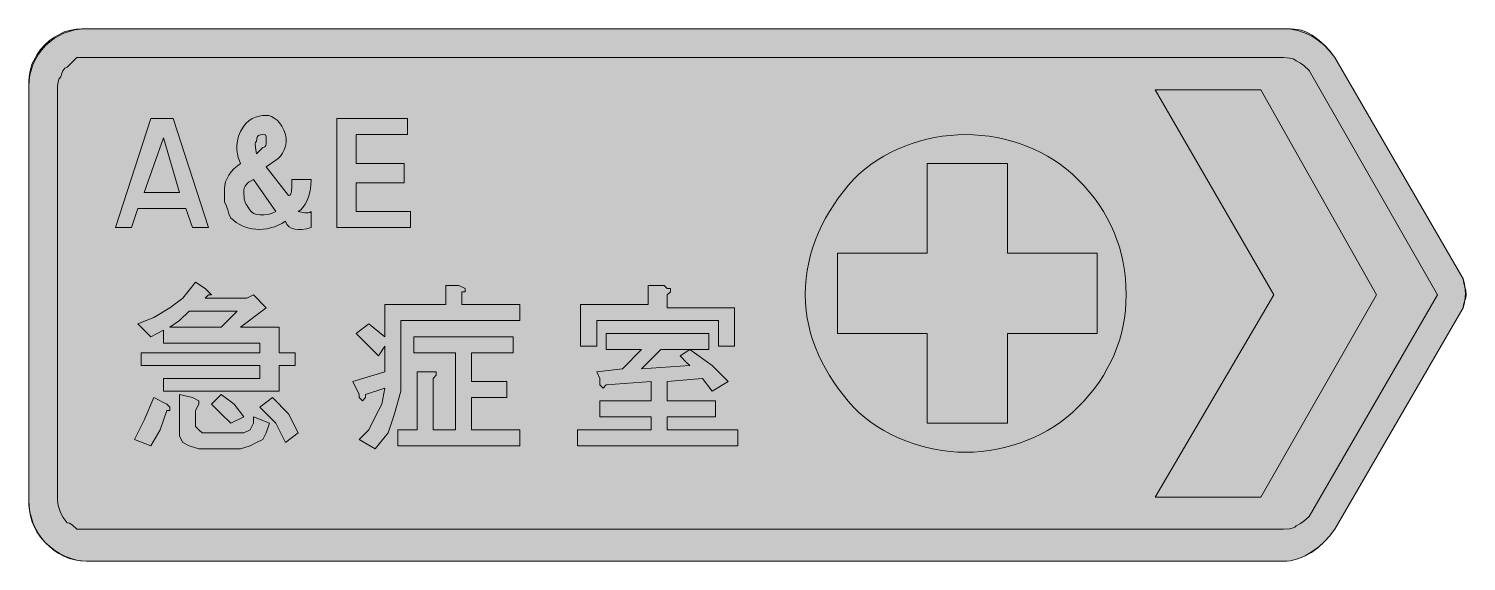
# Model space of a CAD drawing. Header units: metres. Extents: x 14 to 552, y 36 to 236.
import ezdxf

# ---------------------------------------------------------------- set-up
doc = ezdxf.new("R2010")
doc.units = ezdxf.units.M
for name, color, linetype, true_color in [('FILL_BLUE_0000FF', 7, 'Continuous', 0x0000ff), ('FILL_RED_FF0000', 7, 'Continuous', 0xff0000), ('FILL_WHITE_FFFFFF', 7, 'Continuous', 0xffffff), ('STROKE_BLUE_0000FF', 7, 'Continuous', 0x0000ff)]:
    doc.layers.add(name, color=color, linetype=linetype, true_color=true_color)

msp = doc.modelspace()

# ---------------------------------------------------------------- hatches: boundary and pattern name
at = {"layer": 'FILL_BLUE_0000FF', "true_color": 0x0000ff}
h = msp.add_hatch(color=7, dxfattribs=at)
h.dxf.hatch_style = 1
h.paths.add_polyline_path([(485.85, 224.73), (487.16, 224.37), (487.75, 224.08), (488.25, 223.68), (489.84, 222.78), (491.1, 221.88), (493.05, 220.08), (541.05, 136.08), (493.05, 53.28), (491.1, 51.48), (489.84, 50.58), (488.25, 49.68), (487.75, 49.28), (487.16, 48.99), (485.85, 48.63), (483.45, 48.48), (35.85, 48.48), (32.25, 48.48), (30.45, 50.13), (29.55, 50.67), (28.65, 50.88), (27.81, 51.83), (27.07, 52.87), (26.46, 53.96), (25.95, 55.08), (25.27, 57.29), (25.11, 58.33), (25.05, 59.28), (25.05, 214.08), (25.07, 214.98), (25.2, 215.88), (25.56, 216.78), (26.25, 217.68), (26.46, 218.75), (27, 219.93), (27.77, 220.89), (28.2, 221.17), (28.65, 221.28), (32.25, 224.88), (35.85, 224.88), (483.45, 224.88), (485.85, 224.73)])
at = {"layer": 'FILL_RED_FF0000', "true_color": 0xff0000}
h = msp.add_hatch(color=7, dxfattribs=at)
h.dxf.hatch_style = 1
h.paths.add_polyline_path([(350.25, 121.68), (316.65, 121.68), (316.65, 151.68), (350.25, 151.68), (350.25, 185.28), (380.25, 185.28), (380.25, 151.68), (413.85, 151.68), (413.85, 121.68), (380.25, 121.68), (380.25, 88.08), (350.25, 88.08), (350.25, 121.68)])
at = {"layer": 'FILL_WHITE_FFFFFF', "true_color": 0xffffff}
h = msp.add_hatch(color=7, dxfattribs=at)
h.dxf.hatch_style = 1
h.paths.add_polyline_path([(14.25, 214.08), (14.27, 215.9), (14.4, 217.83), (14.76, 219.99), (15.45, 222.48), (17.4, 226.08), (18.66, 227.88), (20.25, 229.68), (22.05, 231.27), (23.85, 232.53), (27.45, 234.48), (29.94, 235.17), (32.1, 235.53), (34.03, 235.66), (35.85, 235.68), (483.45, 235.68), (486.15, 235.64), (488.85, 235.38), (490.2, 235.09), (491.55, 234.67), (492.9, 234.07), (494.25, 233.28), (496.74, 231.46), (498.9, 229.53), (500.83, 227.37), (502.65, 224.88), (550.65, 142.08), (550.84, 140.97), (551.25, 139.53), (551.66, 137.86), (551.85, 136.08), (551.66, 134.99), (551.25, 133.68), (550.84, 132.37), (550.65, 131.28), (502.65, 48.48), (500.83, 45.99), (498.9, 43.83), (496.74, 41.9), (494.25, 40.08), (491.55, 38.5), (490.2, 37.89), (488.85, 37.38), (487.5, 36.99), (486.15, 36.7), (484.8, 36.54), (483.45, 36.48), (35.85, 36.48), (34, 36.59), (32.06, 36.93), (30.07, 37.49), (28.05, 38.28), (26.03, 39.29), (24.04, 40.53), (22.1, 41.99), (20.25, 43.68), (18.61, 45.53), (17.29, 47.47), (16.24, 49.46), (15.45, 51.48), (14.88, 53.5), (14.51, 55.49), (14.31, 57.43), (14.25, 59.28), (14.25, 214.08)])
h = msp.add_hatch(color=7, dxfattribs=at)
h.dxf.hatch_style = 1
h.paths.add_polyline_path([(475.05, 60.48), (435.45, 60.48), (479.85, 136.08), (435.45, 212.88), (475.05, 212.88), (518.25, 136.08), (475.05, 60.48)])
h = msp.add_hatch(color=7, dxfattribs=at)
h.dxf.hatch_style = 1
h.paths.add_polyline_path([(81.45, 161.28), (75.45, 161.28), (73.05, 168.48), (55.05, 168.48), (52.65, 161.28), (46.65, 161.28), (59.85, 202.08), (68.25, 202.08), (81.45, 161.28)])
h.paths.add_polyline_path([(57.45, 174.48), (70.65, 174.48), (64.65, 194.88), (57.45, 174.48)], flags=16)
h = msp.add_hatch(color=7, dxfattribs=at)
h.dxf.hatch_style = 1
h.paths.add_polyline_path([(88.16, 169.27), (87.45, 170.88), (87.45, 175.68), (87.56, 177.03), (87.88, 178.36), (88.4, 179.67), (89.1, 180.93), (89.97, 182.14), (90.99, 183.27), (92.16, 184.33), (93.45, 185.28), (93.01, 186.29), (92.61, 187.49), (92.29, 188.87), (92.1, 190.38), (92.08, 192.01), (92.27, 193.72), (92.71, 195.48), (93.45, 197.28), (94.4, 198.92), (95.46, 200.24), (96.59, 201.29), (97.8, 202.08), (99.06, 202.65), (100.37, 203.02), (101.7, 203.22), (103.05, 203.28), (104, 203.17), (105.02, 202.83), (106.07, 202.27), (107.1, 201.48), (108.08, 200.47), (108.96, 199.23), (109.69, 197.77), (110.25, 196.08), (110.54, 194.68), (110.53, 193.23), (110.27, 191.78), (109.8, 190.38), (109.16, 189.1), (108.39, 187.98), (107.54, 187.09), (106.65, 186.48), (103.05, 184.08), (111.45, 173.28), (111.85, 173.39), (112.14, 173.71), (112.36, 174.23), (112.5, 174.93), (112.63, 176.82), (112.65, 179.28), (119.85, 179.28), (119.74, 177.09), (119.44, 175.04), (118.96, 173.16), (118.35, 171.48), (117.62, 170.02), (116.81, 168.82), (115.95, 167.89), (115.05, 167.28), (117.45, 166.83), (118.76, 166.77), (119.35, 166.94), (119.85, 167.28), (119.85, 161.28), (118.11, 160.89), (116.49, 160.64), (115.02, 160.56), (113.7, 160.68), (112.55, 161.02), (111.58, 161.62), (110.81, 162.49), (110.25, 163.68), (108.89, 162.85), (107.5, 162.16), (106.11, 161.6), (104.7, 161.17), (103.29, 160.86), (101.9, 160.68), (100.51, 160.62), (99.15, 160.68), (97.82, 160.85), (96.52, 161.13), (95.26, 161.51), (94.05, 161.99), (92.9, 162.58), (91.81, 163.25), (90.79, 164.02), (89.85, 164.88), (89.14, 166.49), (88.65, 167.88), (88.16, 169.27)])
h.paths.add_polyline_path([(95.55, 177.33), (95.16, 176.74), (94.87, 176.07), (94.71, 175.33), (94.65, 174.48), (94.8, 172.08), (95.16, 170.77), (95.45, 170.18), (95.85, 169.68), (96.77, 168.1), (97.26, 167.49), (97.8, 166.98), (98.39, 166.59), (99.06, 166.3), (99.8, 166.14), (100.65, 166.08), (102.26, 166.1), (103.65, 166.23), (105.04, 166.59), (106.65, 167.28), (98.25, 179.28), (96.67, 178.36), (96.06, 177.87), (95.55, 177.33)], flags=16)
h.paths.add_polyline_path([(102.25, 191.33), (102.54, 191.49), (102.9, 192.03), (103.03, 192.8), (103.05, 193.68), (103.03, 195.07), (102.9, 195.78), (102.76, 195.95), (102.54, 196.04), (101.85, 196.08), (100.97, 196.04), (100.2, 195.78), (99.89, 195.49), (99.66, 195.07), (99.5, 194.47), (99.45, 193.68), (99.11, 193.18), (98.94, 192.59), (99, 191.28), (99.45, 188.88), (101.85, 191.28), (102.25, 191.33)], flags=16)
h = msp.add_hatch(color=7, dxfattribs=at)
h.dxf.hatch_style = 1
h.paths.add_polyline_path([(129.45, 202.08), (155.85, 202.08), (155.85, 196.08), (136.65, 196.08), (136.65, 185.28), (154.65, 185.28), (154.65, 178.08), (136.65, 178.08), (136.65, 167.28), (157.05, 167.28), (157.05, 161.28), (129.45, 161.28), (129.45, 202.08)])
h = msp.add_hatch(color=7, dxfattribs=at)
h.dxf.hatch_style = 1
h.paths.add_polyline_path([(424.58, 133.17), (424.37, 130.29), (424.02, 127.44), (423.52, 124.62), (422.89, 121.84), (422.12, 119.1), (421.2, 116.39), (420.15, 113.73), (418.95, 111.11), (417.62, 108.53), (416.14, 106), (414.52, 103.51), (412.77, 101.08), (410.87, 98.69), (408.83, 96.36), (406.65, 94.08), (404.57, 92.11), (402.38, 90.26), (400.1, 88.52), (397.72, 86.9), (395.27, 85.4), (392.73, 84.02), (390.12, 82.76), (387.45, 81.63), (384.72, 80.62), (381.95, 79.75), (379.13, 79), (376.27, 78.39), (373.39, 77.9), (370.49, 77.56), (367.57, 77.35), (364.65, 77.28), (361.73, 77.35), (358.81, 77.56), (355.91, 77.9), (353.02, 78.39), (350.17, 79), (347.35, 79.75), (344.58, 80.62), (341.85, 81.63), (339.18, 82.76), (336.57, 84.02), (334.03, 85.4), (331.57, 86.9), (329.2, 88.52), (326.92, 90.26), (324.73, 92.11), (322.65, 94.08), (320.67, 96.36), (318.78, 98.69), (316.98, 101.08), (315.28, 103.51), (313.69, 106), (312.21, 108.53), (310.84, 111.11), (309.6, 113.73), (308.48, 116.39), (307.5, 119.1), (306.65, 121.84), (305.94, 124.62), (305.39, 127.44), (304.98, 130.29), (304.73, 133.17), (304.65, 136.08), (304.73, 139.2), (304.98, 142.27), (305.39, 145.28), (305.94, 148.23), (306.65, 151.13), (307.5, 153.97), (308.48, 156.75), (309.6, 159.48), (310.84, 162.15), (312.21, 164.77), (313.69, 167.33), (315.28, 169.83), (316.98, 172.28), (318.78, 174.67), (320.67, 177), (322.65, 179.28), (324.73, 181.25), (326.92, 183.1), (329.2, 184.84), (331.57, 186.46), (334.03, 187.96), (336.57, 189.34), (339.18, 190.6), (341.85, 191.73), (344.58, 192.74), (347.35, 193.61), (350.17, 194.36), (353.02, 194.97), (355.91, 195.46), (358.81, 195.8), (361.73, 196.01), (364.65, 196.08), (367.57, 196.01), (370.49, 195.8), (373.39, 195.46), (376.27, 194.97), (379.13, 194.36), (381.95, 193.61), (384.72, 192.74), (387.45, 191.73), (390.12, 190.6), (392.73, 189.34), (395.27, 187.96), (397.72, 186.46), (400.1, 184.84), (402.38, 183.1), (404.57, 181.25), (406.65, 179.28), (408.83, 177), (410.87, 174.67), (412.77, 172.28), (414.52, 169.83), (416.14, 167.33), (417.62, 164.77), (418.95, 162.15), (420.15, 159.48), (421.2, 156.75), (422.12, 153.97), (422.89, 151.13), (423.52, 148.23), (424.02, 145.28), (424.37, 142.27), (424.58, 139.2), (424.65, 136.08), (424.58, 133.17)])
h = msp.add_hatch(color=7, dxfattribs=at)
h.dxf.hatch_style = 1
h.paths.add_polyline_path([(67.05, 131.28), (71.85, 134.88), (76.65, 140.88), (80.25, 138.48), (81.45, 137.28), (82.65, 136.08), (81.45, 136.08), (80.25, 134.88), (95.85, 134.88), (98.25, 136.08), (103.05, 131.28), (93.45, 124.08), (107.85, 124.08), (107.85, 114.48), (113.85, 114.48), (113.85, 109.68), (107.85, 109.68), (107.85, 100.08), (64.65, 100.08), (64.65, 104.88), (100.65, 104.88), (100.65, 109.68), (56.25, 109.68), (56.25, 114.48), (100.65, 114.48), (100.65, 118.08), (64.65, 118.08), (64.65, 122.88), (59.85, 120.48), (55.05, 125.28), (61.05, 127.68), (67.05, 131.28)])
h.paths.add_polyline_path([(67.05, 124.08), (86.25, 124.08), (92.25, 130.08), (74.25, 130.08), (70.65, 126.48), (67.05, 124.08)], flags=16)
h = msp.add_hatch(color=7, dxfattribs=at)
h.dxf.hatch_style = 1
h.paths.add_polyline_path([(170.25, 132.48), (170.25, 139.68), (175.05, 139.68), (177.45, 138.48), (177.45, 137.28), (176.25, 137.28), (176.25, 132.48), (197.85, 132.48), (197.85, 126.48), (153.45, 126.48), (153.45, 108.48), (153.45, 100.08), (151.05, 91.68), (148.65, 84.48), (143.85, 78.48), (137.85, 82.08), (141.45, 85.68), (143.85, 90.48), (146.25, 95.28), (147.45, 101.28), (140.25, 98.88), (140.25, 97.68), (139.05, 96.48), (137.85, 97.68), (137.85, 98.88), (135.45, 103.68), (147.45, 107.28), (147.45, 116.88), (145.05, 113.28), (136.65, 121.68), (141.45, 125.28), (147.45, 120.48), (147.45, 132.48), (170.25, 132.48)])
h = msp.add_hatch(color=7, dxfattribs=at)
h.dxf.hatch_style = 1
h.paths.add_polyline_path([(245.85, 139.68), (251.85, 139.68), (253.05, 138.48), (254.25, 138.48), (254.25, 137.28), (253.05, 136.08), (253.05, 131.28), (278.25, 131.28), (278.25, 116.88), (272.25, 116.88), (272.25, 126.48), (226.65, 126.48), (226.65, 116.88), (220.65, 116.88), (220.65, 132.48), (245.85, 132.48), (245.85, 139.68)])
h = msp.add_hatch(color=7, dxfattribs=at)
h.dxf.hatch_style = 1
h.paths.add_polyline_path([(195.45, 120.48), (195.45, 114.48), (179.85, 114.48), (179.85, 103.68), (193.05, 103.68), (193.05, 97.68), (179.85, 97.68), (179.85, 85.68), (197.85, 85.68), (197.85, 79.68), (152.25, 79.68), (152.25, 85.68), (159.45, 85.68), (159.45, 107.28), (165.45, 107.28), (166.65, 107.28), (166.65, 106.08), (165.45, 104.88), (165.45, 85.68), (173.85, 85.68), (173.85, 114.48), (158.25, 114.48), (158.25, 120.48), (195.45, 120.48)])
h = msp.add_hatch(color=7, dxfattribs=at)
h.dxf.hatch_style = 1
h.paths.add_polyline_path([(275.85, 103.68), (269.85, 100.08), (266.25, 104.88), (253.05, 103.68), (253.05, 96.48), (271.05, 96.48), (271.05, 90.48), (253.05, 90.48), (253.05, 85.68), (279.45, 85.68), (279.45, 79.68), (219.45, 79.68), (219.45, 85.68), (247.05, 85.68), (247.05, 90.48), (227.85, 90.48), (227.85, 96.48), (247.05, 96.48), (247.05, 103.68), (230.25, 102.48), (229.05, 101.28), (227.85, 102.48), (227.85, 104.88), (226.65, 107.28), (236.25, 108.48), (243.45, 115.68), (230.25, 115.68), (230.25, 121.68), (268.65, 121.68), (268.65, 115.68), (261.45, 115.68), (269.85, 109.68), (275.85, 103.68)])
h.paths.add_polyline_path([(250.65, 115.68), (243.45, 108.48), (261.45, 109.68), (260.25, 110.88), (257.85, 113.28), (261.45, 115.68), (250.65, 115.68)], flags=16)
h = msp.add_hatch(color=7, dxfattribs=at)
h.dxf.hatch_style = 1
h.paths.add_polyline_path([(57.45, 89.28), (61.05, 97.68), (65.85, 95.28), (67.05, 94.08), (67.05, 92.88), (65.85, 92.88), (63.45, 85.68), (59.85, 79.68), (53.85, 82.08), (57.45, 89.28)])
h = msp.add_hatch(color=7, dxfattribs=at)
h.dxf.hatch_style = 1
h.paths.add_polyline_path([(75.45, 97.68), (77.85, 96.48), (77.85, 95.28), (76.65, 92.88), (76.65, 88.08), (76.65, 86.88), (77.85, 85.68), (79.05, 84.48), (80.25, 84.48), (92.25, 84.48), (94.65, 84.48), (97.05, 85.68), (98.25, 88.08), (98.25, 90.48), (104.25, 88.08), (103.05, 84.48), (101.85, 82.08), (99.45, 80.88), (97.05, 79.68), (93.45, 78.48), (77.85, 78.48), (74.25, 79.68), (71.85, 80.88), (70.65, 83.28), (70.65, 86.88), (70.65, 98.88), (75.45, 97.68)])
h = msp.add_hatch(color=7, dxfattribs=at)
h.dxf.hatch_style = 1
h.paths.add_polyline_path([(86.25, 91.68), (82.65, 95.28), (86.25, 98.88), (91.05, 95.28), (94.65, 90.48), (89.85, 88.08), (86.25, 91.68)])
h = msp.add_hatch(color=7, dxfattribs=at)
h.dxf.hatch_style = 1
h.paths.add_polyline_path([(106.65, 88.08), (100.65, 94.08), (105.45, 97.68), (111.45, 91.68), (115.05, 84.48), (110.25, 80.88), (106.65, 88.08)])

# ---------------------------------------------------------------- linework, layer by layer
at = {"layer": 'FILL_BLUE_0000FF', "lineweight": 0, "true_color": 0x0000ff}
msp.add_lwpolyline([(485.85, 224.73), (487.16, 224.37), (487.75, 224.08), (488.25, 223.68), (489.84, 222.78), (491.1, 221.88), (493.05, 220.08), (541.05, 136.08), (493.05, 53.28), (491.1, 51.48), (489.84, 50.58), (488.25, 49.68), (487.75, 49.28), (487.16, 48.99), (485.85, 48.63), (483.45, 48.48), (35.85, 48.48), (32.25, 48.48), (30.45, 50.13), (29.55, 50.67), (28.65, 50.88), (27.81, 51.83), (27.07, 52.87), (26.46, 53.96), (25.95, 55.08), (25.27, 57.29), (25.11, 58.33), (25.05, 59.28), (25.05, 214.08), (25.07, 214.98), (25.2, 215.88), (25.56, 216.78), (26.25, 217.68), (26.46, 218.75), (27, 219.93), (27.77, 220.89), (28.2, 221.17), (28.65, 221.28), (32.25, 224.88), (35.85, 224.88), (483.45, 224.88)], close=True, dxfattribs=at)
at = {"layer": 'FILL_RED_FF0000', "lineweight": 0, "true_color": 0xff0000}
msp.add_lwpolyline([(350.25, 121.68), (316.65, 121.68), (316.65, 151.68), (350.25, 151.68), (350.25, 185.28), (380.25, 185.28), (380.25, 151.68), (413.85, 151.68), (413.85, 121.68), (380.25, 121.68), (380.25, 88.08), (350.25, 88.08)], close=True, dxfattribs=at)
at = {"layer": 'FILL_WHITE_FFFFFF', "lineweight": 0, "true_color": 0xffffff}
for points in [[(14.25, 214.08), (14.27, 215.9), (14.4, 217.83), (14.76, 219.99), (15.45, 222.48), (17.4, 226.08), (18.66, 227.88), (20.25, 229.68), (22.05, 231.27), (23.85, 232.53), (27.45, 234.48), (29.94, 235.17), (32.1, 235.53), (34.03, 235.66), (35.85, 235.68), (483.45, 235.68), (486.15, 235.64), (488.85, 235.38), (490.2, 235.09), (491.55, 234.67), (492.9, 234.07), (494.25, 233.28), (496.74, 231.46), (498.9, 229.53), (500.83, 227.37), (502.65, 224.88), (550.65, 142.08), (550.84, 140.97), (551.25, 139.53), (551.66, 137.86), (551.85, 136.08), (551.66, 134.99), (551.25, 133.68), (550.84, 132.37), (550.65, 131.28), (502.65, 48.48), (500.83, 45.99), (498.9, 43.83), (496.74, 41.9), (494.25, 40.08), (491.55, 38.5), (490.2, 37.89), (488.85, 37.38), (487.5, 36.99), (486.15, 36.7), (484.8, 36.54), (483.45, 36.48), (35.85, 36.48), (34, 36.59), (32.06, 36.93), (30.07, 37.49), (28.05, 38.28), (26.03, 39.29), (24.04, 40.53), (22.1, 41.99), (20.25, 43.68), (18.61, 45.53), (17.29, 47.47), (16.24, 49.46), (15.45, 51.48), (14.88, 53.5), (14.51, 55.49), (14.31, 57.43), (14.25, 59.28)], [(81.45, 161.28), (75.45, 161.28), (73.05, 168.48), (55.05, 168.48), (52.65, 161.28), (46.65, 161.28), (59.85, 202.08), (68.25, 202.08)], [(88.16, 169.27), (87.45, 170.88), (87.45, 175.68), (87.56, 177.03), (87.88, 178.36), (88.4, 179.67), (89.1, 180.93), (89.97, 182.14), (90.99, 183.27), (92.16, 184.33), (93.45, 185.28), (93.01, 186.29), (92.61, 187.49), (92.29, 188.87), (92.1, 190.38), (92.08, 192.01), (92.27, 193.72), (92.71, 195.48), (93.45, 197.28), (94.4, 198.92), (95.46, 200.24), (96.59, 201.29), (97.8, 202.08), (99.06, 202.65), (100.37, 203.02), (101.7, 203.22), (103.05, 203.28), (104, 203.17), (105.02, 202.83), (106.07, 202.27), (107.1, 201.48), (108.08, 200.47), (108.96, 199.23), (109.69, 197.77), (110.25, 196.08), (110.54, 194.68), (110.53, 193.23), (110.27, 191.78), (109.8, 190.38), (109.16, 189.1), (108.39, 187.98), (107.54, 187.09), (106.65, 186.48), (103.05, 184.08), (111.45, 173.28), (111.85, 173.39), (112.14, 173.71), (112.36, 174.23), (112.5, 174.93), (112.63, 176.82), (112.65, 179.28), (119.85, 179.28), (119.74, 177.09), (119.44, 175.04), (118.96, 173.16), (118.35, 171.48), (117.62, 170.02), (116.81, 168.82), (115.95, 167.89), (115.05, 167.28), (117.45, 166.83), (118.76, 166.77), (119.35, 166.94), (119.85, 167.28), (119.85, 161.28), (118.11, 160.89), (116.49, 160.64), (115.02, 160.56), (113.7, 160.68), (112.55, 161.02), (111.58, 161.62), (110.81, 162.49), (110.25, 163.68), (108.89, 162.85), (107.5, 162.16), (106.11, 161.6), (104.7, 161.17), (103.29, 160.86), (101.9, 160.68), (100.51, 160.62), (99.15, 160.68), (97.82, 160.85), (96.52, 161.13), (95.26, 161.51), (94.05, 161.99), (92.9, 162.58), (91.81, 163.25), (90.79, 164.02), (89.85, 164.88), (89.14, 166.49), (88.65, 167.88)], [(129.45, 202.08), (155.85, 202.08), (155.85, 196.08), (136.65, 196.08), (136.65, 185.28), (154.65, 185.28), (154.65, 178.08), (136.65, 178.08), (136.65, 167.28), (157.05, 167.28), (157.05, 161.28), (129.45, 161.28)], [(57.45, 174.48), (70.65, 174.48), (64.65, 194.88)], [(102.25, 191.33), (102.54, 191.49), (102.9, 192.03), (103.03, 192.8), (103.05, 193.68), (103.03, 195.07), (102.9, 195.78), (102.76, 195.95), (102.54, 196.04), (101.85, 196.08), (100.97, 196.04), (100.2, 195.78), (99.89, 195.49), (99.66, 195.07), (99.5, 194.47), (99.45, 193.68), (99.11, 193.18), (98.94, 192.59), (99, 191.28), (99.45, 188.88), (101.85, 191.28)], [(95.55, 177.33), (95.16, 176.74), (94.87, 176.07), (94.71, 175.33), (94.65, 174.48), (94.8, 172.08), (95.16, 170.77), (95.45, 170.18), (95.85, 169.68), (96.77, 168.1), (97.26, 167.49), (97.8, 166.98), (98.39, 166.59), (99.06, 166.3), (99.8, 166.14), (100.65, 166.08), (102.26, 166.1), (103.65, 166.23), (105.04, 166.59), (106.65, 167.28), (98.25, 179.28), (96.67, 178.36), (96.06, 177.87)], [(67.05, 131.28), (71.85, 134.88), (76.65, 140.88), (80.25, 138.48), (81.45, 137.28), (82.65, 136.08), (81.45, 136.08), (80.25, 134.88), (95.85, 134.88), (98.25, 136.08), (103.05, 131.28), (93.45, 124.08), (107.85, 124.08), (107.85, 114.48), (113.85, 114.48), (113.85, 109.68), (107.85, 109.68), (107.85, 100.08), (64.65, 100.08), (64.65, 104.88), (100.65, 104.88), (100.65, 109.68), (56.25, 109.68), (56.25, 114.48), (100.65, 114.48), (100.65, 118.08), (64.65, 118.08), (64.65, 122.88), (59.85, 120.48), (55.05, 125.28), (61.05, 127.68)], [(170.25, 132.48), (170.25, 139.68), (175.05, 139.68), (177.45, 138.48), (177.45, 137.28), (176.25, 137.28), (176.25, 132.48), (197.85, 132.48), (197.85, 126.48), (153.45, 126.48), (153.45, 108.48), (153.45, 100.08), (151.05, 91.68), (148.65, 84.48), (143.85, 78.48), (137.85, 82.08), (141.45, 85.68), (143.85, 90.48), (146.25, 95.28), (147.45, 101.28), (140.25, 98.88), (140.25, 97.68), (139.05, 96.48), (137.85, 97.68), (137.85, 98.88), (135.45, 103.68), (147.45, 107.28), (147.45, 116.88), (145.05, 113.28), (136.65, 121.68), (141.45, 125.28), (147.45, 120.48), (147.45, 132.48)], [(245.85, 139.68), (251.85, 139.68), (253.05, 138.48), (254.25, 138.48), (254.25, 137.28), (253.05, 136.08), (253.05, 131.28), (278.25, 131.28), (278.25, 116.88), (272.25, 116.88), (272.25, 126.48), (226.65, 126.48), (226.65, 116.88), (220.65, 116.88), (220.65, 132.48), (245.85, 132.48)], [(67.05, 124.08), (86.25, 124.08), (92.25, 130.08), (74.25, 130.08), (70.65, 126.48)], [(195.45, 120.48), (195.45, 114.48), (179.85, 114.48), (179.85, 103.68), (193.05, 103.68), (193.05, 97.68), (179.85, 97.68), (179.85, 85.68), (197.85, 85.68), (197.85, 79.68), (152.25, 79.68), (152.25, 85.68), (159.45, 85.68), (159.45, 107.28), (165.45, 107.28), (166.65, 107.28), (166.65, 106.08), (165.45, 104.88), (165.45, 85.68), (173.85, 85.68), (173.85, 114.48), (158.25, 114.48), (158.25, 120.48)], [(275.85, 103.68), (269.85, 100.08), (266.25, 104.88), (253.05, 103.68), (253.05, 96.48), (271.05, 96.48), (271.05, 90.48), (253.05, 90.48), (253.05, 85.68), (279.45, 85.68), (279.45, 79.68), (219.45, 79.68), (219.45, 85.68), (247.05, 85.68), (247.05, 90.48), (227.85, 90.48), (227.85, 96.48), (247.05, 96.48), (247.05, 103.68), (230.25, 102.48), (229.05, 101.28), (227.85, 102.48), (227.85, 104.88), (226.65, 107.28), (236.25, 108.48), (243.45, 115.68), (230.25, 115.68), (230.25, 121.68), (268.65, 121.68), (268.65, 115.68), (261.45, 115.68), (269.85, 109.68)], [(250.65, 115.68), (243.45, 108.48), (261.45, 109.68), (260.25, 110.88), (257.85, 113.28), (261.45, 115.68)], [(57.45, 89.28), (61.05, 97.68), (65.85, 95.28), (67.05, 94.08), (67.05, 92.88), (65.85, 92.88), (63.45, 85.68), (59.85, 79.68), (53.85, 82.08)], [(75.45, 97.68), (77.85, 96.48), (77.85, 95.28), (76.65, 92.88), (76.65, 88.08), (76.65, 86.88), (77.85, 85.68), (79.05, 84.48), (80.25, 84.48), (92.25, 84.48), (94.65, 84.48), (97.05, 85.68), (98.25, 88.08), (98.25, 90.48), (104.25, 88.08), (103.05, 84.48), (101.85, 82.08), (99.45, 80.88), (97.05, 79.68), (93.45, 78.48), (77.85, 78.48), (74.25, 79.68), (71.85, 80.88), (70.65, 83.28), (70.65, 86.88), (70.65, 98.88)], [(86.25, 91.68), (82.65, 95.28), (86.25, 98.88), (91.05, 95.28), (94.65, 90.48), (89.85, 88.08)], [(106.65, 88.08), (100.65, 94.08), (105.45, 97.68), (111.45, 91.68), (115.05, 84.48), (110.25, 80.88)]]:
    msp.add_lwpolyline(points, close=True, dxfattribs=at)
at = {"layer": 'FILL_WHITE_FFFFFF', "lineweight": 0, "true_color": 0x0000ff}
for points in [[(475.05, 60.48), (435.45, 60.48), (479.85, 136.08), (435.45, 212.88), (475.05, 212.88), (518.25, 136.08)], [(424.58, 133.17), (424.37, 130.29), (424.02, 127.44), (423.52, 124.62), (422.89, 121.84), (422.12, 119.1), (421.2, 116.39), (420.15, 113.73), (418.95, 111.11), (417.62, 108.53), (416.14, 106), (414.52, 103.51), (412.77, 101.08), (410.87, 98.69), (408.83, 96.36), (406.65, 94.08), (404.57, 92.11), (402.38, 90.26), (400.1, 88.52), (397.72, 86.9), (395.27, 85.4), (392.73, 84.02), (390.12, 82.76), (387.45, 81.63), (384.72, 80.62), (381.95, 79.75), (379.13, 79), (376.27, 78.39), (373.39, 77.9), (370.49, 77.56), (367.57, 77.35), (364.65, 77.28), (361.73, 77.35), (358.81, 77.56), (355.91, 77.9), (353.02, 78.39), (350.17, 79), (347.35, 79.75), (344.58, 80.62), (341.85, 81.63), (339.18, 82.76), (336.57, 84.02), (334.03, 85.4), (331.57, 86.9), (329.2, 88.52), (326.92, 90.26), (324.73, 92.11), (322.65, 94.08), (320.67, 96.36), (318.78, 98.69), (316.98, 101.08), (315.28, 103.51), (313.69, 106), (312.21, 108.53), (310.84, 111.11), (309.6, 113.73), (308.48, 116.39), (307.5, 119.1), (306.65, 121.84), (305.94, 124.62), (305.39, 127.44), (304.98, 130.29), (304.73, 133.17), (304.65, 136.08), (304.73, 139.2), (304.98, 142.27), (305.39, 145.28), (305.94, 148.23), (306.65, 151.13), (307.5, 153.97), (308.48, 156.75), (309.6, 159.48), (310.84, 162.15), (312.21, 164.77), (313.69, 167.33), (315.28, 169.83), (316.98, 172.28), (318.78, 174.67), (320.67, 177), (322.65, 179.28), (324.73, 181.25), (326.92, 183.1), (329.2, 184.84), (331.57, 186.46), (334.03, 187.96), (336.57, 189.34), (339.18, 190.6), (341.85, 191.73), (344.58, 192.74), (347.35, 193.61), (350.17, 194.36), (353.02, 194.97), (355.91, 195.46), (358.81, 195.8), (361.73, 196.01), (364.65, 196.08), (367.57, 196.01), (370.49, 195.8), (373.39, 195.46), (376.27, 194.97), (379.13, 194.36), (381.95, 193.61), (384.72, 192.74), (387.45, 191.73), (390.12, 190.6), (392.73, 189.34), (395.27, 187.96), (397.72, 186.46), (400.1, 184.84), (402.38, 183.1), (404.57, 181.25), (406.65, 179.28), (408.83, 177), (410.87, 174.67), (412.77, 172.28), (414.52, 169.83), (416.14, 167.33), (417.62, 164.77), (418.95, 162.15), (420.15, 159.48), (421.2, 156.75), (422.12, 153.97), (422.89, 151.13), (423.52, 148.23), (424.02, 145.28), (424.37, 142.27), (424.58, 139.2), (424.65, 136.08)]]:
    msp.add_lwpolyline(points, close=True, dxfattribs=at)
at = {"layer": 'STROKE_BLUE_0000FF', "lineweight": 0, "true_color": 0x0000ff}
msp.add_lwpolyline([(14.25, 59.28), (14.25, 214.08), (14.36, 216.3), (14.69, 218.45), (15.22, 220.53), (15.94, 222.52), (16.84, 224.41), (17.92, 226.19), (19.16, 227.85), (20.55, 229.38), (22.08, 230.77), (23.74, 232.01), (25.52, 233.09), (27.41, 233.99), (29.4, 234.71), (31.48, 235.24), (33.63, 235.57), (35.85, 235.68), (483.45, 235.68), (486.15, 235.51), (488.81, 235), (491.42, 234.16), (493.95, 232.98), (496.36, 231.46), (498.64, 229.6), (500.74, 227.41), (502.65, 224.88), (550.65, 142.08), (551.04, 140.73), (551.32, 139.38), (551.49, 138.03), (551.55, 136.68), (551.49, 135.33), (551.32, 133.98), (551.04, 132.63), (550.65, 131.28), (502.65, 48.48), (500.74, 45.9), (498.64, 43.57), (496.36, 41.52), (493.95, 39.78), (491.42, 38.38), (488.81, 37.34), (487.48, 36.97), (486.15, 36.7), (484.8, 36.54), (483.45, 36.48), (35.85, 36.48), (33.63, 36.6), (31.48, 36.97), (29.4, 37.56), (27.41, 38.35), (25.52, 39.35), (23.74, 40.53), (22.08, 41.88), (20.55, 43.38), (19.16, 45.02), (17.92, 46.79), (16.84, 48.67), (15.94, 50.65), (15.22, 52.72), (14.69, 54.85), (14.36, 57.05), (14.25, 59.28)], dxfattribs=at)

doc.saveas('drawing.dxf')
